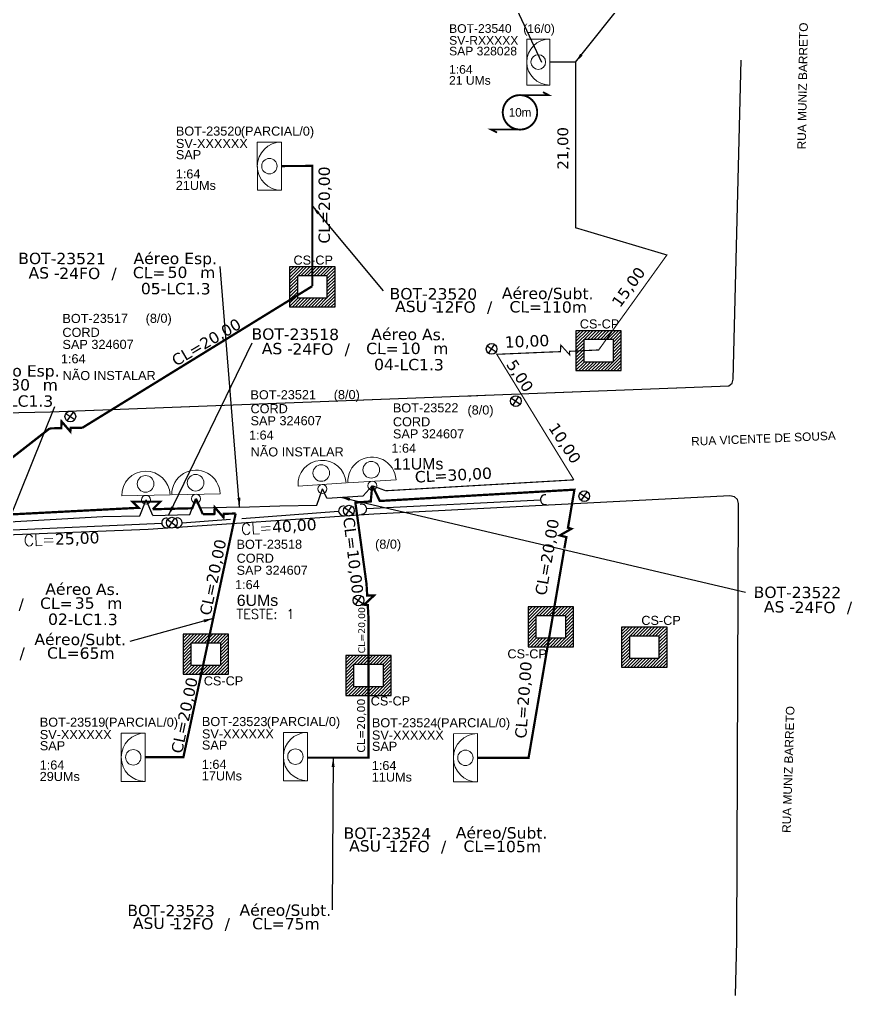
# Model space of a CAD drawing. Header units: metres. Extents: x -1286 to -445, y -500 to 94.
# Drawn here: x -918.4 to -742.4, y -323.6 to -117.4 of the extents above; entities that cross this region are included whole.
import ezdxf
from ezdxf.enums import TextEntityAlignment as Align

# ---------------------------------------------------------------- set-up
doc = ezdxf.new("R2010")
doc.units = ezdxf.units.M
for name, color, linetype in [('10.1-Caixas Subterrâneas', 5, 'Continuous'), ('CAP a instalar', 1, 'Continuous'), ('celulas gpon', 7, 'Continuous'), ('Folga', 1, 'Continuous'), ('label_cabos', 7, 'Continuous'), ('Legenda', 1, 'Continuous'), ('Postes Existentes NA', 1, 'Continuous'), ('QUADRA', 7, 'Continuous'), ('Subida Lateral', 5, 'Continuous')]:
    doc.layers.add(name, color=color, linetype=linetype)
for name, color, linetype, lineweight in [("20.0-LEGENDA DOS CDO'S", 1, 'Continuous', 0), ('20.1-CDO_INTERIOR', 1, 'Continuous', 0), ('20.2-CDO_POSTE', 1, 'Continuous', 5), ('20.6-CORDOALHA_SUPORTE', 7, 'Continuous', 25), ('Segmento Logradouro Texto', 238, 'Continuous', 0)]:
    doc.layers.add(name, color=color, linetype=linetype, lineweight=lineweight)
doc.layers.add('DROP DE CLIENTE', color=140, linetype='Continuous', plot=False)
doc.layers.add('EXTRA', color=50, linetype='Continuous', plot=False)
doc.styles.add('ARIAL', font='arial.ttf')
doc.styles.add('DIGICADE', font='arial.ttf')
doc.styles.add('ROMANS', font='romans.shx')
doc.styles.add('siredit', font='verdana.ttf')
doc.linetypes.add('FENCELINE1', pattern='A,0.25,-0.1,[133,ltypeshp.shx,S=0.1,R=0,X=-0.1,Y=0],-0.1,1', length=1.45)
doc.dimstyles.new('CC', dxfattribs={"dimtxt": 0.8, "dimasz": 2, "dimexe": 0.18, "dimexo": 0.0625, "dimgap": 0.09, "dimtad": 0, "dimdec": 0, "dimrnd": 1, "dimzin": 0, "dimdsep": 46, "dimtxsty": 'siredit', "dimblk": 'NONE', "dimcen": 0, "dimse1": 1, "dimse2": 1, "dimsd1": 1, "dimsd2": 1, "dimclrt": 7, "dimadec": 0, "dimazin": 0, "dimtfac": 1, "dimtdec": 0, "dimtofl": 0, "dimtmove": 0, "dimatfit": 3, "dimfxl": 0, "dimtolj": 1, "dimtzin": 0, "dimarcsym": 0})

# ---------------------------------------------------------------- blocks, each defined once
blk = doc.blocks.new('*U84')
at = {"color": 10}
for points in [[(40974, 12860), (41149, 13081)], [(41172, 12883), (40951, 13058)]]:
    blk.add_lwpolyline(points, dxfattribs=at)
blk.add_circle((41062, 12971), 141, dxfattribs=at)
blk = doc.blocks.new('CDOI_CT_ESQ')
at = {"layer": '20.1-CDO_INTERIOR', "color": 0, "lineweight": 18}
blk.add_lwpolyline([(-2.119, -2.126), (-2.121, 2.124), (0.004, 2.125), (0.006, -2.125)], close=True, dxfattribs=at)
blk.add_circle((-1.057, -0.001), 0.68, dxfattribs=at)
blk.add_arc((0.005, 0), 2.125, 90.02759, 270.02759, dxfattribs=at)
at = {"layer": "20.0-LEGENDA DOS CDO'S", "color": 0, "style": 'ARIAL'}
for tag, p in [('CDO_N', (-9.298, 2.691)), ('SURVEY', (-9.296, 1.6)), ('SAP', (-9.299, 0.614)), ('1:XX', (-9.305, -1.079)), ('UMS', (-9.306, -2.093))]:
    blk.add_attdef(tag, p, '', height=0.68, rotation=359.97241, dxfattribs=at)
blk.add_attdef('FIBRAS_UTILIZADAS', text='', height=0.68, rotation=359.97241, dxfattribs=at).set_placement((-1.586, 2.687), align=Align.CENTER)
blk = doc.blocks.new('*U87')
at = {"color": 0}
blk.add_line((2.145, -0.582), (-2.104, -0.684), dxfattribs=at)
for centre, radius in [((-0.004, 0.376), 0.733), ((0.03, -1.026), 0.393)]:
    blk.add_circle(centre, radius, dxfattribs=at)
blk.add_arc((0.02, -0.633), 2.125, 1.37817, 181.37817, dxfattribs=at)
blk = doc.blocks.new('Inst CDOE-8 CAIXA DIST OPT CDOE 48F_8D C_SPL OPTAP')
at = {"layer": "20.0-LEGENDA DOS CDO'S", "color": 0}
for tag, p, style, flags in [('ID_ATIVIDADE', (0.12, 6.472), 'ARIAL', 3), ('FATOR', (7.921, 6.472), 'ARIAL', 1), ('QTDE', (0.235, -0.97), 'DIGICADE', 3)]:
    blk.add_attdef(tag, p, '', height=0.8, rotation=0.11799, dxfattribs=dict(at, style=style, flags=flags))
at = {"layer": "20.0-LEGENDA DOS CDO'S", "color": 0, "style": 'ARIAL'}
for tag, p, height in [('FID', (0.12, 5.248), 0.8), ('CORDOALHA', (0.122, 4.023), 0.8), ('SAP', (0.124, 2.961), 0.8), ('1:XX', (-0.012, 1.7), 0.8), ('UMS', (0.141, 0.217), 1)]:
    blk.add_attdef(tag, p, '', height=height, rotation=0.11799, dxfattribs=at)
blk.add_attdef('FIBRAS_UTILIZADAS', text='', height=0.8, rotation=0.11799, dxfattribs=at).set_placement((13.479, 5.263), align=Align.CENTER)
blk = doc.blocks.new('Teste  FTTH')
at = {"color": 0, "lineweight": 0, "style": 'ROMANS'}
for tag, p in [('TESTE', (-2.302, -0.29)), ('QTDE', (0.212, -0.29))]:
    blk.add_attdef(tag, p, '', height=0.48, dxfattribs=at)
for tag, p, flags in [('FID', (-2.227, -1.253), 1), ('FATOR', (-2.227, -2.028), 3), ('ID_ATIVIDADE', (-2.227, -2.716), 3)]:
    blk.add_attdef(tag, p, '', height=0.48, dxfattribs=dict(at, flags=flags))
blk = doc.blocks.new('*X71')
at = {"color": 0, "linetype": 'Continuous'}
for p, q in [((-1.25, 0.34099), (-0.49099, 1.1)), ((-1.25, 0.517767), (-0.667767, 1.1)), ((-1.25, 0.694544), (-0.844544, 1.1)), ((-1.25, 0.87132), (-1.02132, 1.1)), ((-1.25, 1.048097), (-1.198097, 1.1)), ((-0.789214, 0.625), (-0.314214, 1.1)), ((-0.612437, 0.625), (-0.137437, 1.1)), ((-0.43566, 0.625), (0.03934, 1.1)), ((-0.258883, 0.625), (0.216117, 1.1)), ((-0.082107, 0.625), (0.392893, 1.1)), ((0.09467, 0.625), (0.56967, 1.1)), ((0.271447, 0.625), (0.746447, 1.1)), ((0.448223, 0.625), (0.923223, 1.1)), ((0.625, 0.625), (1.1, 1.1)), ((-1.25, 0.164214), (-0.8035, 0.610714)), ((0.801777, 0.625), (1.25, 1.073223)), ((0.8035, 0.449947), (1.25, 0.896447)), ((0.8035, 0.27317), (1.25, 0.71967)), ((0.8035, 0.096393), (1.25, 0.542893)), ((-1.25, -0.012563), (-0.8035, 0.433937)), ((-1.25, -0.18934), (-0.8035, 0.25716)), ((-1.25, -0.366117), (-0.8035, 0.080383)), ((0.8035, -0.080383), (1.25, 0.366117)), ((0.8035, -0.25716), (1.25, 0.18934)), ((0.8035, -0.433937), (1.25, 0.012563)), ((-1.25, -0.542893), (-0.8035, -0.096393)), ((-1.25, -0.71967), (-0.8035, -0.27317)), ((-1.25, -0.896447), (-0.8035, -0.449947)), ((0.49099, -1.1), (1.25, -0.34099)), ((0.667767, -1.1), (1.25, -0.517767)), ((0.8035, -0.610714), (1.25, -0.164214)), ((-1.25, -1.073223), (-0.801777, -0.625)), ((-1.1, -1.1), (-0.625, -0.625)), ((-0.923223, -1.1), (-0.448223, -0.625)), ((-0.746447, -1.1), (-0.271447, -0.625)), ((-0.56967, -1.1), (-0.09467, -0.625)), ((-0.392893, -1.1), (0.082107, -0.625)), ((-0.216117, -1.1), (0.258883, -0.625)), ((-0.03934, -1.1), (0.43566, -0.625)), ((0.137437, -1.1), (0.612437, -0.625)), ((0.314214, -1.1), (0.789214, -0.625)), ((0.844544, -1.1), (1.25, -0.694544)), ((1.02132, -1.1), (1.25, -0.87132)), ((1.198097, -1.1), (1.25, -1.048097))]:
    blk.add_line(p, q, dxfattribs=at)
blk = doc.blocks.new('MANHOLE_MQ')
at = {"color": 0, "linetype": 'Continuous'}
for p, q in [((0.00000623, 0.00000569), (-0.00000627, 0.00000569)), ((-0.00000627, 0.00000569), (-0.00000627, -0.00000531)), ((0.00000623, -0.00000531), (0.00000623, 0.00000569)), ((-0.00000404, 0.00000331), (0.00000399, 0.00000331)), ((-0.00000404, -0.00000294), (-0.00000404, 0.00000331)), ((0.00000399, 0.00000331), (0.00000399, -0.00000294)), ((-0.00000627, -0.00000531), (0.00000623, -0.00000531)), ((0.00000399, -0.00000294), (-0.00000404, -0.00000294)), ((0.00000399, -0.00000294), (0.00000399, -0.00000294))]:
    blk.add_line(p, q, dxfattribs=at)
at = {"color": 0, "linetype": 'Continuous', "xscale": 5e-06, "yscale": 5e-06, "zscale": 1e-05}
blk.add_blockref('*X71', (-0.00000002, 0.00000019), dxfattribs=at)
blk = doc.blocks.new('CDOE_CT_POSTE')
at = {"layer": "20.0-LEGENDA DOS CDO'S", "color": 0, "style": 'ARIAL'}
for tag, p in [('CDO_N', (0.12, 5.248)), ('CORDOALHA', (0.122, 4.023)), ('SAP', (0.124, 2.961)), ('1:XX', (0.139, 1.231)), ('UMS', (0.141, 0.217))]:
    blk.add_attdef(tag, p, '', height=0.68, rotation=0.11799, dxfattribs=at)
blk.add_attdef('FIBRAS_UTILIZADAS', text='', height=0.68, rotation=0.11799, dxfattribs=at).set_placement((7.829, 5.263), align=Align.CENTER)
blk = doc.blocks.new('Inst CORD BENZINAL 4.55MM 3F (sem recursos)')
at = {"layer": '20.6-CORDOALHA_SUPORTE', "color": 0, "lineweight": 0, "style": 'ROMANS'}
blk.add_attdef('LANCE', text='', height=1, dxfattribs=at).set_placement((-0.538, -2.215), align=Align.RIGHT)
at = {"layer": '20.6-CORDOALHA_SUPORTE', "color": 0, "style": 'siredit'}
blk.add_attdef('QTDE', (-0.538, -2.215), '', height=1, rotation=359.69001, dxfattribs=at)
at = {"layer": '20.6-CORDOALHA_SUPORTE', "color": 0, "lineweight": 0, "style": 'ROMANS'}
for tag, p, flags in [('FATOR', (-5.196, -4.442), 3), ('ID_ATIVIDADE', (-5.201, -6.669), 3), ('FID', (-5.201, -8.896), 1)]:
    blk.add_attdef(tag, p, '', height=1, dxfattribs=dict(at, flags=flags))
blk = doc.blocks.new('Inst CB AS CFOA-SM-AS-80-TS-24')
at = {"layer": 'label_cabos', "color": 0, "style": 'siredit'}
for tag, flags, p in [('ID_ATIVIDADE', 3, (1.314, 2.672)), ('FATOR', 1, (11.56, 2.551))]:
    blk.add_attdef(tag, text='', height=1, rotation=359.69001, dxfattribs=dict(at, flags=flags)).set_placement(p, align=Align.MIDDLE_CENTER)
for tag, p in [('DESTINO_CABO', (3.131, 1.262)), ('TIPO_CABO', (13.108, 1.245)), ('TIPO_CABO', (1.762, -0.005)), ('CABO', (4.686, -0.052)), ('/', (7.714, -0.052)), ('LANCE', (10.809, 0.002)), ('UND', (15.964, 0.002)), ('FID', (13.148, -1.414))]:
    blk.add_attdef(tag, text='', height=1, rotation=359.69001, dxfattribs=at).set_placement(p, align=Align.MIDDLE_CENTER)
blk.add_attdef('QTDE', (12.429, -0.475), '', height=1, rotation=359.69001, dxfattribs=at)
blk = doc.blocks.new('Inst CB ESP CFOA-SM-AS-80-TS-24')
at = {"layer": 'label_cabos', "color": 0, "style": 'siredit'}
for tag, flags, p in [('ID_ATIVIDADE', 3, (1.314, 2.672)), ('FATOR', 1, (11.56, 2.551))]:
    blk.add_attdef(tag, text='', height=1, rotation=359.69001, dxfattribs=dict(at, flags=flags)).set_placement(p, align=Align.MIDDLE_CENTER)
for tag, p in [('DESTINO_CABO', (3.131, 1.262)), ('TIPO_CABO', (13.108, 1.245)), ('TIPO_CABO', (1.762, -0.005)), ('CABO', (4.686, -0.052)), ('/', (7.714, -0.052)), ('LANCE', (10.809, 0.002)), ('UND', (15.964, 0.002)), ('FID', (13.148, -1.414))]:
    blk.add_attdef(tag, text='', height=1, rotation=359.69001, dxfattribs=at).set_placement(p, align=Align.MIDDLE_CENTER)
blk.add_attdef('QTDE', (12.429, -0.475), '', height=1, rotation=359.69001, dxfattribs=at)
blk = doc.blocks.new('_None')
blk = doc.blocks.new('LEGENDA DOS CABOS')
at = {"layer": 'EXTRA', "color": 0, "style": 'siredit'}
for tag, p in [('ID', (4.601, 0.974)), ('XX', (9.03, 0.974))]:
    blk.add_attdef(tag, text='', height=0.48, rotation=359.69001, dxfattribs=at).set_placement(p, align=Align.MIDDLE_CENTER)
at = {"layer": 'Legenda', "color": 0, "style": 'siredit'}
for tag, p in [('TIPO_CABO', (1.314, -0.005)), ('CABO', (4.686, -0.052)), ('/', (6.809, -0.052)), ('METROS', (10.034, -0.052))]:
    blk.add_attdef(tag, text='', height=0.8, rotation=359.69001, dxfattribs=at).set_placement(p, align=Align.MIDDLE_CENTER)
blk = doc.blocks.new('A$C07E14978')
at = {"layer": 'Folga', "color": 0, "const_width": 0.146}
blk.add_lwpolyline([(2.226, 2.915, 1.000012), (2.226, 0.281, 0.999978)], format="xyb", close=True, dxfattribs=at)
at = {"layer": 'Folga', "color": 0, "const_width": 0.137}
for points in [[(2.226, 2.915), (4.421, 2.915), (3.982, 3.135)], [(2.226, 0.281), (0.031, 0.281), (0.47, 0.061)]]:
    blk.add_lwpolyline(points, dxfattribs=at)
at = {"layer": 'Folga', "color": 0}
blk.add_text('10m', height=0.6586, dxfattribs=at).set_placement((1.376, 1.269))
blk = doc.blocks.new('Inst CDOI-64')
at = {"layer": '20.1-CDO_INTERIOR', "color": 1, "lineweight": 18}
blk.add_lwpolyline([(-2.119, -2.126), (-2.121, 2.124), (0.004, 2.125), (0.006, -2.125)], close=True, dxfattribs=at)
blk.add_circle((-1.057, -0.001), 0.68, dxfattribs=at)
blk.add_arc((0.005, 0), 2.125, 90.02759, 270.02759, dxfattribs=at)
at = {"layer": "20.0-LEGENDA DOS CDO'S"}
for tag, p, style, flags in [('ID_ATIVIDADE', (-9.298, 3.781), 'ARIAL', 3), ('FATOR', (-1.496, 3.781), 'ARIAL', 1), ('QTDE', (-9.182, -3.661), 'DIGICADE', 3)]:
    blk.add_attdef(tag, p, '', height=0.8, rotation=0.11799, dxfattribs=dict(at, style=style, flags=flags))
at = {"layer": "20.0-LEGENDA DOS CDO'S", "style": 'ARIAL'}
for tag, p, rotation in [('FID', (-9.298, 2.691), 0.11799), ('SURVEY', (-9.296, 1.6), 359.97241), ('SAP', (-9.299, 0.614), 359.97241), ('1:XX', (-9.305, -1.079), 359.97241), ('UMS', (-9.306, -2.093), 359.97241)]:
    blk.add_attdef(tag, p, '', height=0.8, rotation=rotation, dxfattribs=at)
blk.add_attdef('FIBRAS_UTILIZADAS', text='', height=0.8, rotation=359.97241, dxfattribs=at).set_placement((-0.988, 2.687), align=Align.CENTER)

msp = doc.modelspace()

# ---------------------------------------------------------------- linework, layer by layer
at = {"layer": '20.6-CORDOALHA_SUPORTE'}
for p, q in [((-844.98, -220.72), (-808.24, -218.9)), ((-871.38, -222.8), (-850.91, -221.29)), ((-934.31, -225.87), (-888.34, -223.83)), ((-884, -223.73), (-873.79, -222.98))]:
    msp.add_line(p, q, dxfattribs=at)
for centre, start, end in [((-807.2, -218.85), 82.0379, 285.7519), ((-849.87, -221.22), 82.0379, 285.7519), ((-846.01, -220.85), 264.9677, 108.6817), ((-887.3, -223.76), 82.0379, 285.7519), ((-885.04, -223.75), 262.0379, 105.7519)]:
    msp.add_arc(centre, 1.04, start, end, dxfattribs=at)
at = {"layer": 'CAP a instalar', "color": 5, "linetype": 'FENCELINE1', "ltscale": 5}
for p, q in [((-855.52, -219.99), (-854.35, -216.58)), ((-853.39, -218.53), (-854.35, -216.58)), ((-882.39, -222), (-881.08, -218.65)), ((-880.2, -220.63), (-881.08, -218.65)), ((-853.39, -218.53), (-853.39, -218.53)), ((-892.96, -222.24), (-891.65, -218.88)), ((-890.2, -222.18), (-891.65, -218.88)), ((-871.85, -220.45), (-880.2, -220.63)), ((-871.85, -220.45), (-863.32, -220.19)), ((-863.32, -220.19), (-855.52, -219.99)), ((-936.63, -224.47), (-900.77, -222.41)), ((-900.77, -222.41), (-892.96, -222.24)), ((-890.2, -222.18), (-882.39, -222))]:
    msp.add_line(p, q, dxfattribs=at)
at = {"layer": 'CAP a instalar', "linetype": 'FENCELINE1', "ltscale": 6}
msp.add_line((-845.73, -218.03), (-843.8, -215.9), dxfattribs=at)
at = {"layer": 'CAP a instalar', "color": 5, "linetype": 'FENCELINE1', "ltscale": 6}
msp.add_line((-853.39, -218.53), (-845.73, -218.03), dxfattribs=at)
at = {"layer": 'CAP a instalar', "linetype": 'FENCELINE1', "ltscale": 5}
msp.add_line((-890.2, -222.18), (-890.2, -222.18), dxfattribs=at)
at = {"layer": 'CAP a instalar', "linetype": 'FENCELINE1', "ltscale": 6, "const_width": 0.24}
for points in [[(-806.25, -126.36), (-800.79, -126.36), (-800.79, -161.38), (-781.48, -167.14), (-795.91, -187.21), (-802.08, -187.5), (-802.05, -188.24), (-803.93, -186.15), (-803.98, -187.57), (-806.69, -187.67)], [(-806.69, -187.67), (-817.46, -188.13), (-801.16, -214.67)], [(-843.8, -215.9), (-840.95, -216.97), (-801.16, -214.67)]]:
    msp.add_lwpolyline(points, dxfattribs=at)
at = {"layer": 'CAP a instalar', "color": 8, "ltscale": 5, "const_width": 0.48}
for points in [[(-856.47, -173.72), (-856.47, -148.32), (-863.01, -148.34)], [(-905.08, -203.64), (-856.47, -173.72)], [(-872.69, -221.79), (-883.75, -273.3), (-891.79, -273.3), (-883.75, -273.3)], [(-821.55, -273.41), (-810.74, -273.41), (-803.21, -229.43), (-803.21, -229.43)], [(-844.61, -243.61), (-844.61, -273.38), (-857.5, -273.38)]]:
    msp.add_lwpolyline(points, dxfattribs=at)
at = {"layer": 'CAP a instalar', "color": 8, "linetype": 'FENCELINE1', "ltscale": 5, "const_width": 0.48}
for points in [[(-890.22, -220.88), (-888.63, -219.28), (-894.51, -219.28), (-893.18, -220.57), (-936.42, -222.81), (-912.02, -203.79)], [(-845.01, -236.68), (-847.37, -219.47), (-844.12, -219.23), (-843.8, -215.9)], [(-803.17, -229.16), (-802.74, -226.76), (-804.12, -226.41), (-801.68, -225.01), (-802.4, -224.78), (-801.04, -216.74), (-842.2, -219.13), (-843.8, -215.9)], [(-890.22, -220.88), (-881.87, -220.67), (-881.08, -218.65)], [(-879.63, -221.94), (-879.63, -221.94), (-881.08, -218.65)]]:
    msp.add_lwpolyline(points, dxfattribs=at)
at = {"layer": 'DROP DE CLIENTE', "elevation": 1.09}
msp.add_lwpolyline([(-807.91, -126.44), (-819.52, -101.73)], dxfattribs=at)
at = {"layer": 'QUADRA', "color": 4}
for points in [[(-819.82, -196.76), (-768.35, -194.79), (-767.69, -194.21), (-767.44, -193.4), (-765.76, -125.98)], [(-1015.61, -181.37), (-1018.58, -203.19), (-1018.58, -203.19), (-1017.93, -203.76), (-1017.03, -203.94), (-1011.38, -203.71), (-948.74, -201.09), (-911.88, -200.28), (-768.35, -194.79), (-767.69, -194.21), (-767.44, -193.4)], [(-1018.58, -203.19), (-1017.93, -203.76), (-1017.03, -203.94), (-1011.38, -203.71), (-948.74, -201.09), (-911.88, -200.28), (-840.11, -197.54)], [(-823.43, -196.9), (-822.88, -196.88)], [(-822.88, -196.88), (-820.02, -196.77)], [(-766.96, -323.65), (-766.71, -312.18), (-766.31, -219.63), (-766.53, -218.82), (-767.17, -218.23), (-768.16, -218.01), (-843.49, -221.92), (-891.2, -225.19), (-967.47, -228.21), (-983.09, -228.78), (-1024.19, -230.29), (-1024.92, -230.77), (-1025.31, -231.6), (-1028.25, -253.75)], [(-766.96, -323.65), (-766.71, -312.18), (-766.31, -219.63), (-766.53, -218.82), (-767.17, -218.23), (-768.16, -218.01), (-843.49, -221.92), (-891.2, -225.19), (-967.47, -228.21), (-983.09, -228.78), (-1024.19, -230.29), (-1024.92, -230.77), (-1025.31, -231.6), (-1028.25, -253.75)]]:
    msp.add_lwpolyline(points, dxfattribs=at)
at = {"layer": 'Subida Lateral', "color": 8, "const_width": 0.48}
for points in [[(-912.02, -203.79), (-909.58, -203.74), (-909.51, -202.33), (-907.66, -204.45), (-907.58, -203.69), (-905.08, -203.64)], [(-879.63, -221.94), (-877.19, -221.89), (-877.12, -220.47), (-875.27, -222.59), (-875.19, -221.84), (-872.69, -221.79)], [(-845.01, -236.68), (-844.87, -239.11), (-843.45, -239.13), (-845.51, -241.05), (-844.75, -241.11), (-844.61, -243.61)]]:
    msp.add_lwpolyline(points, dxfattribs=at)

# ---------------------------------------------------------------- block references
at = {"color": 0, "lineweight": 0, "xscale": 2.28888889558112, "yscale": 2.28888889558112, "zscale": 2.28888889558112}
msp.add_blockref('Inst CDOI-64', (-806.26, -126.36), dxfattribs=at).add_auto_attribs({'FIBRAS_UTILIZADAS': '(16/0)', 'SURVEY': 'SV-RXXXXX', 'SAP': 'SAP 328028', '1:XX': '1:64', 'UMS': '21 UMs', 'FID': 'BOT-23540'})
at = {"layer": '10.1-Caixas Subterrâneas', "color": 30, "xscale": 767490.1303467797, "yscale": 767490.1303467797, "zscale": 767490.1303467797, "rotation": 180.0000000000626}
for p in [(-856.49, -173.73), (-795.93, -187.22), (-806.06, -245.58), (-879.01, -251.35), (-786.27, -249.88), (-844.61, -255.85)]:
    msp.add_blockref('MANHOLE_MQ', p, dxfattribs=at)
at = {"layer": "20.0-LEGENDA DOS CDO'S", "color": 252}
ref = msp.add_blockref('CDOE_CT_POSTE', (-909.62, -194.12), dxfattribs=dict(at, xscale=2.4, yscale=2.4, zscale=2.4))
ref.add_attrib('CDO_N', 'BOT-23517', (-909.33, -181.52), dxfattribs={"color": 0, "height": 1.92, "rotation": 0.118, "style": 'ARIAL'})
ref.add_attrib('CORDOALHA', 'CORD', (-909.33, -184.46), dxfattribs={"color": 0, "height": 1.92, "rotation": 0.118, "style": 'ARIAL'})
ref.add_attrib('SAP', 'SAP 324607', (-909.32, -187.01), dxfattribs={"color": 0, "height": 1.92, "rotation": 0.118, "style": 'ARIAL'})
ref.add_attrib('1:XX', '1:64', (-909.65, -190.04), dxfattribs={"color": 0, "height": 1.92, "rotation": 0.118, "style": 'ARIAL'})
ref.add_attrib('UMS', 'NÃO INSTALAR', (-909.28, -193.59), dxfattribs={"color": 0, "height": 1.92, "rotation": 0.118, "style": 'ARIAL'})
ref.add_attrib('FIBRAS_UTILIZADAS', '     (8/0)', dxfattribs={"color": 0, "height": 1.92, "rotation": 0.118, "style": 'ARIAL'}).set_placement((-890.83, -181.48), align=Align.CENTER)
ref = msp.add_blockref('CDOE_CT_POSTE', (-869.84, -210.25), dxfattribs=dict(at, xscale=2.4, yscale=2.4, zscale=2.4))
ref.add_attrib('CDO_N', 'BOT-23521', (-869.56, -197.65), dxfattribs={"color": 0, "height": 1.92, "rotation": 0.118, "style": 'ARIAL'})
ref.add_attrib('CORDOALHA', 'CORD', (-869.55, -200.59), dxfattribs={"color": 0, "height": 1.92, "rotation": 0.118, "style": 'ARIAL'})
ref.add_attrib('SAP', 'SAP 324607', (-869.54, -203.14), dxfattribs={"color": 0, "height": 1.92, "rotation": 0.118, "style": 'ARIAL'})
ref.add_attrib('1:XX', '1:64', (-869.87, -206.17), dxfattribs={"color": 0, "height": 1.92, "rotation": 0.118, "style": 'ARIAL'})
ref.add_attrib('UMS', 'NÃO INSTALAR', (-869.51, -209.73), dxfattribs={"color": 0, "height": 1.92, "rotation": 0.118, "style": 'ARIAL'})
ref.add_attrib('FIBRAS_UTILIZADAS', '     (8/0)', dxfattribs={"color": 0, "height": 1.92, "rotation": 0.118, "style": 'ARIAL'}).set_placement((-851.05, -197.62), align=Align.CENTER)
at = {"layer": "20.0-LEGENDA DOS CDO'S", "color": 5, "lineweight": 0}
ref = msp.add_blockref('Inst CDOE-8 CAIXA DIST OPT CDOE 48F_8D C_SPL OPTAP', (-839.72, -213.02), dxfattribs=dict(at, xscale=2.4, yscale=2.4, zscale=2.4))
ref.add_attrib('FID', 'BOT-23522', (-839.43, -200.42), dxfattribs={"color": 0, "height": 1.92, "rotation": 0.118, "style": 'ARIAL'})
ref.add_attrib('CORDOALHA', 'CORD', (-839.43, -203.36), dxfattribs={"color": 0, "height": 1.92, "rotation": 0.118, "style": 'ARIAL'})
ref.add_attrib('SAP', 'SAP 324607', (-839.42, -205.91), dxfattribs={"color": 0, "height": 1.92, "rotation": 0.118, "style": 'ARIAL'})
ref.add_attrib('1:XX', '1:64', (-839.75, -208.94), dxfattribs={"color": 0, "height": 1.92, "rotation": 0.118, "style": 'ARIAL'})
ref.add_attrib('UMS', '11UMs', (-839.38, -212.49), dxfattribs={"color": 0, "height": 2.4, "rotation": 0.118, "style": 'ARIAL'})
ref.add_attrib('FIBRAS_UTILIZADAS', '(8/0)', dxfattribs={"color": 0, "height": 1.92, "rotation": 0.118, "style": 'ARIAL'}).set_placement((-820.9, -200.86), align=Align.CENTER)
at = {"layer": "20.0-LEGENDA DOS CDO'S", "color": 7, "lineweight": 0, "xscale": 2.4, "yscale": 2.4, "zscale": 2.4}
msp.add_blockref('Inst CDOE-8 CAIXA DIST OPT CDOE 48F_8D C_SPL OPTAP', (-872.79, -241.85), dxfattribs=at).add_auto_attribs({'FID': 'BOT-23518', 'CORDOALHA': 'CORD', 'SAP': 'SAP 324607', '1:XX': '1:64', 'UMS': '6UMs', 'FIBRAS_UTILIZADAS': '(8/0)'})
at = {"layer": "20.0-LEGENDA DOS CDO'S", "color": 7, "lineweight": 0, "xscale": 4.2012, "yscale": 4.201199999999998, "zscale": 4.201199999999998, "rotation": 3.126797674059998e-05}
msp.add_blockref('Teste  FTTH', (-862.83, -242.82), dxfattribs=at).add_auto_attribs({'TESTE': 'TESTE:', 'QTDE': '1'})
at = {"layer": '20.1-CDO_INTERIOR', "color": 8}
ref = msp.add_blockref('CDOI_CT_ESQ', (-863.02, -148.37), dxfattribs=dict(at, xscale=2.4, yscale=2.4, zscale=2.4))
ref.add_attrib('CDO_N', 'BOT-23520', (-885.34, -141.91), dxfattribs={"layer": "20.0-LEGENDA DOS CDO'S", "color": 8, "height": 1.92, "rotation": 359.9724, "style": 'ARIAL'})
ref.add_attrib('FIBRAS_UTILIZADAS', '        (PARCIAL/0)', dxfattribs={"layer": "20.0-LEGENDA DOS CDO'S", "color": 8, "height": 1.92, "rotation": 359.9724, "style": 'ARIAL'}).set_placement((-866.83, -141.92), align=Align.CENTER)
ref.add_attrib('SURVEY', 'SV-XXXXXX', (-885.33, -144.53), dxfattribs={"layer": "20.0-LEGENDA DOS CDO'S", "color": 8, "height": 1.92, "rotation": 359.9724, "style": 'ARIAL'})
ref.add_attrib('SAP', 'SAP', (-885.34, -146.9), dxfattribs={"layer": "20.0-LEGENDA DOS CDO'S", "color": 8, "height": 1.92, "rotation": 359.9724, "style": 'ARIAL'})
ref.add_attrib('1:XX', '1:64', (-885.36, -150.96), dxfattribs={"layer": "20.0-LEGENDA DOS CDO'S", "color": 8, "height": 1.92, "rotation": 359.9724, "style": 'ARIAL'})
ref.add_attrib('UMS', '21UMs', (-885.36, -153.39), dxfattribs={"layer": "20.0-LEGENDA DOS CDO'S", "color": 8, "height": 1.92, "rotation": 359.9724, "style": 'ARIAL'})
ref = msp.add_blockref('CDOI_CT_ESQ', (-891.81, -273.3), dxfattribs=dict(at, xscale=2.4, yscale=2.4, zscale=2.4))
ref.add_attrib('CDO_N', 'BOT-23519', (-914.12, -266.84), dxfattribs={"layer": "20.0-LEGENDA DOS CDO'S", "color": 8, "height": 1.92, "rotation": 359.9724, "style": 'ARIAL'})
ref.add_attrib('FIBRAS_UTILIZADAS', '        (PARCIAL/0)', dxfattribs={"layer": "20.0-LEGENDA DOS CDO'S", "color": 8, "height": 1.92, "rotation": 359.9724, "style": 'ARIAL'}).set_placement((-895.61, -266.85), align=Align.CENTER)
ref.add_attrib('SURVEY', 'SV-XXXXXX', (-914.12, -269.46), dxfattribs={"layer": "20.0-LEGENDA DOS CDO'S", "color": 8, "height": 1.92, "rotation": 359.9724, "style": 'ARIAL'})
ref.add_attrib('SAP', 'SAP', (-914.12, -271.82), dxfattribs={"layer": "20.0-LEGENDA DOS CDO'S", "color": 8, "height": 1.92, "rotation": 359.9724, "style": 'ARIAL'})
ref.add_attrib('1:XX', '1:64', (-914.14, -275.89), dxfattribs={"layer": "20.0-LEGENDA DOS CDO'S", "color": 8, "height": 1.92, "rotation": 359.9724, "style": 'ARIAL'})
ref.add_attrib('UMS', '29UMs', (-914.14, -278.32), dxfattribs={"layer": "20.0-LEGENDA DOS CDO'S", "color": 8, "height": 1.92, "rotation": 359.9724, "style": 'ARIAL'})
ref = msp.add_blockref('CDOI_CT_ESQ', (-857.51, -273.16), dxfattribs=dict(at, xscale=2.4, yscale=2.4, zscale=2.4))
ref.add_attrib('CDO_N', 'BOT-23523', (-879.83, -266.71), dxfattribs={"layer": "20.0-LEGENDA DOS CDO'S", "color": 8, "height": 1.92, "rotation": 359.9724, "style": 'ARIAL'})
ref.add_attrib('FIBRAS_UTILIZADAS', '        (PARCIAL/0)', dxfattribs={"layer": "20.0-LEGENDA DOS CDO'S", "color": 8, "height": 1.92, "rotation": 359.9724, "style": 'ARIAL'}).set_placement((-861.32, -266.71), align=Align.CENTER)
ref.add_attrib('SURVEY', 'SV-XXXXXX', (-879.82, -269.32), dxfattribs={"layer": "20.0-LEGENDA DOS CDO'S", "color": 8, "height": 1.92, "rotation": 359.9724, "style": 'ARIAL'})
ref.add_attrib('SAP', 'SAP', (-879.83, -271.69), dxfattribs={"layer": "20.0-LEGENDA DOS CDO'S", "color": 8, "height": 1.92, "rotation": 359.9724, "style": 'ARIAL'})
ref.add_attrib('1:XX', '1:64', (-879.85, -275.75), dxfattribs={"layer": "20.0-LEGENDA DOS CDO'S", "color": 8, "height": 1.92, "rotation": 359.9724, "style": 'ARIAL'})
ref.add_attrib('UMS', '17UMs', (-879.85, -278.19), dxfattribs={"layer": "20.0-LEGENDA DOS CDO'S", "color": 8, "height": 1.92, "rotation": 359.9724, "style": 'ARIAL'})
ref = msp.add_blockref('CDOI_CT_ESQ', (-821.56, -273.41), dxfattribs=dict(at, xscale=2.4, yscale=2.4, zscale=2.4))
ref.add_attrib('CDO_N', 'BOT-23524', (-843.88, -266.96), dxfattribs={"layer": "20.0-LEGENDA DOS CDO'S", "color": 8, "height": 1.92, "rotation": 359.9724, "style": 'ARIAL'})
ref.add_attrib('FIBRAS_UTILIZADAS', '        (PARCIAL/0)', dxfattribs={"layer": "20.0-LEGENDA DOS CDO'S", "color": 8, "height": 1.92, "rotation": 359.9724, "style": 'ARIAL'}).set_placement((-825.37, -266.96), align=Align.CENTER)
ref.add_attrib('SURVEY', 'SV-XXXXXX', (-843.87, -269.57), dxfattribs={"layer": "20.0-LEGENDA DOS CDO'S", "color": 8, "height": 1.92, "rotation": 359.9724, "style": 'ARIAL'})
ref.add_attrib('SAP', 'SAP', (-843.88, -271.94), dxfattribs={"layer": "20.0-LEGENDA DOS CDO'S", "color": 8, "height": 1.92, "rotation": 359.9724, "style": 'ARIAL'})
ref.add_attrib('1:XX', '1:64', (-843.9, -276), dxfattribs={"layer": "20.0-LEGENDA DOS CDO'S", "color": 8, "height": 1.92, "rotation": 359.9724, "style": 'ARIAL'})
ref.add_attrib('UMS', '11UMs', (-843.9, -278.44), dxfattribs={"layer": "20.0-LEGENDA DOS CDO'S", "color": 8, "height": 1.92, "rotation": 359.9724, "style": 'ARIAL'})
at = {"layer": '20.2-CDO_POSTE', "color": 8, "xscale": 2.4, "yscale": 2.4, "zscale": 2.4}
for p, rotation in [((-854.53, -214.12), 2.562923956769397), ((-891.72, -216.42), 359.9030799660341)]:
    msp.add_blockref('*U87', p, dxfattribs=dict(at, rotation=rotation))
at = {"layer": '20.2-CDO_POSTE', "color": 5, "xscale": -2.4, "yscale": 2.4, "zscale": 2.4, "rotation": 5.080304041508575}
msp.add_blockref('*U87', (-843.94, -213.44), dxfattribs=at)
at = {"layer": '20.2-CDO_POSTE', "color": 7, "xscale": -2.4, "yscale": 2.4, "zscale": 2.4, "rotation": 2.658065276617747}
msp.add_blockref('*U87', (-881.12, -216.18), dxfattribs=at)
at = {"layer": '20.6-CORDOALHA_SUPORTE', "color": 0, "lineweight": 0}
ref = msp.add_blockref('Inst CORD BENZINAL 4.55MM 3F (sem recursos)', (-1092.99, 2147.93), dxfattribs=dict(at, xscale=2.4, yscale=2.4, zscale=2.4, rotation=4.092294216027565))
ref.add_attrib('QTDE', '40,00', (-864.91, -225.86), dxfattribs={"color": 0, "height": 2.4, "rotation": 3.7823, "style": 'siredit'})
ref.add_attrib('LANCE', 'CL=', dxfattribs={"color": 0, "lineweight": 0, "height": 2.4, "rotation": 4.0923, "style": 'ROMANS'}).set_placement((-864.91, -225.86), align=Align.RIGHT)
ref = msp.add_blockref('Inst CORD BENZINAL 4.55MM 3F (sem recursos)', (-1070.35, 2150.74), dxfattribs=dict(at, xscale=2.4, yscale=2.4, zscale=2.4, rotation=2.510525612555761))
ref.add_attrib('QTDE', '25,00', (-910.87, -228.41), dxfattribs={"color": 0, "height": 2.4, "rotation": 2.2005, "style": 'siredit'})
ref.add_attrib('LANCE', 'CL=', dxfattribs={"color": 0, "lineweight": 0, "height": 2.4, "rotation": 2.5105, "style": 'ROMANS'}).set_placement((-910.87, -228.41), align=Align.RIGHT)
at = {"layer": 'Folga', "xscale": 2.766268032481452, "yscale": 2.766268032481452, "zscale": 2.766268032481452}
msp.add_blockref('A$C07E14978', (-818.71, -141.41, 0.96), dxfattribs=at)
at = {"layer": 'label_cabos'}
ref = msp.add_blockref('Inst CB ESP CFOA-SM-AS-80-TS-24', (-916.92, -170.92), dxfattribs=dict(at, xscale=2.4, yscale=2.4, zscale=2.4, rotation=0.1315642785740556))
ref.add_attrib('DESTINO_CABO', 'BOT-23521', dxfattribs={"color": 0, "height": 2.4, "rotation": 359.8216, "style": 'siredit'}).set_placement((-909.41, -167.88), align=Align.MIDDLE_CENTER)
ref.add_attrib('TIPO_CABO', 'Aéreo Esp.', dxfattribs={"color": 0, "height": 2.4, "rotation": 359.8216, "style": 'siredit'}).set_placement((-885.47, -167.86), align=Align.MIDDLE_CENTER)
ref.add_attrib('CABO', '24FO', dxfattribs={"color": 0, "height": 2.4, "rotation": 359.8216, "style": 'siredit'}).set_placement((-905.67, -171.02), align=Align.MIDDLE_CENTER)
ref.add_attrib('/', '/', dxfattribs={"color": 0, "height": 2.4, "rotation": 359.8216, "style": 'siredit'}).set_placement((-898.41, -171.01), align=Align.MIDDLE_CENTER)
ref.add_attrib('TIPO_CABO', 'AS - ', dxfattribs={"color": 0, "height": 2.4, "rotation": 359.8216, "style": 'siredit'}).set_placement((-912.69, -170.92), align=Align.MIDDLE_CENTER)
ref.add_attrib('FID', '05-LC1.3', dxfattribs={"color": 0, "height": 2.4, "rotation": 359.8216, "style": 'siredit'}).set_placement((-885.36, -174.25), align=Align.MIDDLE_CENTER)
ref.add_attrib('LANCE', 'CL=', dxfattribs={"color": 0, "height": 2.4, "rotation": 359.8216, "style": 'siredit'}).set_placement((-890.98, -170.86), align=Align.MIDDLE_CENTER)
ref.add_attrib('QTDE', '50', (-887.09, -171.99), dxfattribs={"color": 0, "height": 2.4, "rotation": 359.8216, "style": 'siredit'})
ref.add_attrib('UND', 'm', dxfattribs={"color": 0, "height": 2.4, "rotation": 359.8216, "style": 'siredit'}).set_placement((-878.61, -170.83), align=Align.MIDDLE_CENTER)
at = {"layer": 'label_cabos', "color": 0, "lineweight": 0}
ref = msp.add_blockref('LEGENDA DOS CABOS', (-841.04, -179.26), dxfattribs=dict(at, xscale=2.4, yscale=2.4, zscale=2.4))
ref.add_attrib('ID', 'BOT-23520', dxfattribs={"color": 0, "height": 2.4, "rotation": 359.69, "style": 'siredit'}).set_placement((-830.87, -175.35), align=Align.MIDDLE_CENTER)
ref.add_attrib('CABO', '12FO', dxfattribs={"color": 0, "height": 2.4, "rotation": 359.69, "style": 'siredit'}).set_placement((-826.25, -178.12), align=Align.MIDDLE_CENTER)
ref.add_attrib('METROS', 'CL=110m', dxfattribs={"color": 0, "height": 2.4, "rotation": 359.69, "style": 'siredit'}).set_placement((-806.58, -178.12), align=Align.MIDDLE_CENTER)
ref.add_attrib('XX', 'Aéreo/Subt.', dxfattribs={"color": 0, "height": 2.4, "rotation": 359.69, "style": 'siredit'}).set_placement((-806.7, -175.25), align=Align.MIDDLE_CENTER)
ref.add_attrib('/', '/', dxfattribs={"color": 0, "height": 2.4, "rotation": 359.69, "style": 'siredit'}).set_placement((-818.98, -178.12), align=Align.MIDDLE_CENTER)
ref.add_attrib('TIPO_CABO', 'ASU -', dxfattribs={"color": 0, "height": 2.4, "rotation": 359.69, "style": 'siredit'}).set_placement((-834.47, -178.01), align=Align.MIDDLE_CENTER)
at = {"layer": 'label_cabos'}
ref = msp.add_blockref('Inst CB AS CFOA-SM-AS-80-TS-24', (-867.59, -186.91), dxfattribs=dict(at, xscale=2.4, yscale=2.4, zscale=2.4))
ref.add_attrib('DESTINO_CABO', 'BOT-23518', dxfattribs={"color": 0, "height": 2.4, "rotation": 359.69, "style": 'siredit'}).set_placement((-860.08, -183.88), align=Align.MIDDLE_CENTER)
ref.add_attrib('TIPO_CABO', 'Aéreo As.', dxfattribs={"color": 0, "height": 2.4, "rotation": 359.69, "style": 'siredit'}).set_placement((-836.13, -183.92), align=Align.MIDDLE_CENTER)
ref.add_attrib('CABO', '24FO', dxfattribs={"color": 0, "height": 2.4, "rotation": 359.69, "style": 'siredit'}).set_placement((-856.35, -187.03), align=Align.MIDDLE_CENTER)
ref.add_attrib('/', '/', dxfattribs={"color": 0, "height": 2.4, "rotation": 359.69, "style": 'siredit'}).set_placement((-849.08, -187.03), align=Align.MIDDLE_CENTER)
ref.add_attrib('TIPO_CABO', 'AS - ', dxfattribs={"color": 0, "height": 2.4, "rotation": 359.69, "style": 'siredit'}).set_placement((-863.36, -186.92), align=Align.MIDDLE_CENTER)
ref.add_attrib('FID', '04-LC1.3', dxfattribs={"color": 0, "height": 2.4, "rotation": 359.69, "style": 'siredit'}).set_placement((-836.04, -190.3), align=Align.MIDDLE_CENTER)
ref.add_attrib('LANCE', 'CL=', dxfattribs={"color": 0, "height": 2.4, "rotation": 359.69, "style": 'siredit'}).set_placement((-841.65, -186.9), align=Align.MIDDLE_CENTER)
ref.add_attrib('QTDE', '10', (-837.76, -188.05), dxfattribs={"color": 0, "height": 2.4, "rotation": 359.69, "style": 'siredit'})
ref.add_attrib('UND', 'm', dxfattribs={"color": 0, "height": 2.4, "rotation": 359.69, "style": 'siredit'}).set_placement((-829.28, -186.9), align=Align.MIDDLE_CENTER)
ref = msp.add_blockref('Inst CB ESP CFOA-SM-AS-80-TS-24', (-950.21, -194.68), dxfattribs=dict(at, xscale=2.4, yscale=2.4, zscale=2.4, rotation=0.1315642785740556))
ref.add_attrib('DESTINO_CABO', 'BOT-23517', dxfattribs={"color": 0, "height": 2.4, "rotation": 359.8216, "style": 'siredit'}).set_placement((-942.7, -191.63), align=Align.MIDDLE_CENTER)
ref.add_attrib('TIPO_CABO', 'Aéreo Esp.', dxfattribs={"color": 0, "height": 2.4, "rotation": 359.8216, "style": 'siredit'}).set_placement((-918.76, -191.62), align=Align.MIDDLE_CENTER)
ref.add_attrib('CABO', '24FO', dxfattribs={"color": 0, "height": 2.4, "rotation": 359.8216, "style": 'siredit'}).set_placement((-938.97, -194.78), align=Align.MIDDLE_CENTER)
ref.add_attrib('/', '/', dxfattribs={"color": 0, "height": 2.4, "rotation": 359.8216, "style": 'siredit'}).set_placement((-931.7, -194.76), align=Align.MIDDLE_CENTER)
ref.add_attrib('TIPO_CABO', 'AS - ', dxfattribs={"color": 0, "height": 2.4, "rotation": 359.8216, "style": 'siredit'}).set_placement((-945.98, -194.68), align=Align.MIDDLE_CENTER)
ref.add_attrib('FID', '03-LC1.3', dxfattribs={"color": 0, "height": 2.4, "rotation": 359.8216, "style": 'siredit'}).set_placement((-918.65, -198), align=Align.MIDDLE_CENTER)
ref.add_attrib('LANCE', 'CL=', dxfattribs={"color": 0, "height": 2.4, "rotation": 359.8216, "style": 'siredit'}).set_placement((-924.27, -194.62), align=Align.MIDDLE_CENTER)
ref.add_attrib('QTDE', '30', (-920.38, -195.75), dxfattribs={"color": 0, "height": 2.4, "rotation": 359.8216, "style": 'siredit'})
ref.add_attrib('UND', 'm', dxfattribs={"color": 0, "height": 2.4, "rotation": 359.8216, "style": 'siredit'}).set_placement((-911.9, -194.59), align=Align.MIDDLE_CENTER)
ref = msp.add_blockref('Inst CB AS CFOA-SM-AS-80-TS-24', (-936.55, -240.75), dxfattribs=dict(at, xscale=2.4, yscale=2.4, zscale=2.4))
ref.add_attrib('DESTINO_CABO', 'BOT-23517', dxfattribs={"color": 0, "height": 2.4, "rotation": 359.69, "style": 'siredit'}).set_placement((-929.04, -237.72), align=Align.MIDDLE_CENTER)
ref.add_attrib('TIPO_CABO', 'Aéreo As.', dxfattribs={"color": 0, "height": 2.4, "rotation": 359.69, "style": 'siredit'}).set_placement((-905.09, -237.77), align=Align.MIDDLE_CENTER)
ref.add_attrib('CABO', '24FO', dxfattribs={"color": 0, "height": 2.4, "rotation": 359.69, "style": 'siredit'}).set_placement((-925.31, -240.88), align=Align.MIDDLE_CENTER)
ref.add_attrib('/', '/', dxfattribs={"color": 0, "height": 2.4, "rotation": 359.69, "style": 'siredit'}).set_placement((-918.04, -240.88), align=Align.MIDDLE_CENTER)
ref.add_attrib('TIPO_CABO', 'AS - ', dxfattribs={"color": 0, "height": 2.4, "rotation": 359.69, "style": 'siredit'}).set_placement((-932.32, -240.77), align=Align.MIDDLE_CENTER)
ref.add_attrib('FID', '02-LC1.3', dxfattribs={"color": 0, "height": 2.4, "rotation": 359.69, "style": 'siredit'}).set_placement((-905, -244.15), align=Align.MIDDLE_CENTER)
ref.add_attrib('LANCE', 'CL=', dxfattribs={"color": 0, "height": 2.4, "rotation": 359.69, "style": 'siredit'}).set_placement((-910.61, -240.75), align=Align.MIDDLE_CENTER)
ref.add_attrib('QTDE', '35', (-906.72, -241.89), dxfattribs={"color": 0, "height": 2.4, "rotation": 359.69, "style": 'siredit'})
ref.add_attrib('UND', 'm', dxfattribs={"color": 0, "height": 2.4, "rotation": 359.69, "style": 'siredit'}).set_placement((-898.24, -240.75), align=Align.MIDDLE_CENTER)
ref = msp.add_blockref('Inst CB AS CFOA-SM-AS-80-TS-24', (-761.38, -241.49), dxfattribs=dict(at, xscale=2.4, yscale=2.4, zscale=2.4))
ref.add_attrib('DESTINO_CABO', 'BOT-23522', dxfattribs={"color": 0, "height": 2.4, "rotation": 359.69, "style": 'siredit'}).set_placement((-753.87, -238.46), align=Align.MIDDLE_CENTER)
ref.add_attrib('TIPO_CABO', 'Aéreo As.', dxfattribs={"color": 0, "height": 2.4, "rotation": 359.69, "style": 'siredit'}).set_placement((-729.93, -238.5), align=Align.MIDDLE_CENTER)
ref.add_attrib('CABO', '24FO', dxfattribs={"color": 0, "height": 2.4, "rotation": 359.69, "style": 'siredit'}).set_placement((-750.14, -241.62), align=Align.MIDDLE_CENTER)
ref.add_attrib('/', '/', dxfattribs={"color": 0, "height": 2.4, "rotation": 359.69, "style": 'siredit'}).set_placement((-742.87, -241.62), align=Align.MIDDLE_CENTER)
ref.add_attrib('TIPO_CABO', 'AS - ', dxfattribs={"color": 0, "height": 2.4, "rotation": 359.69, "style": 'siredit'}).set_placement((-757.16, -241.5), align=Align.MIDDLE_CENTER)
ref.add_attrib('FID', '06-LC1.3', dxfattribs={"color": 0, "height": 2.4, "rotation": 359.69, "style": 'siredit'}).set_placement((-729.83, -244.88), align=Align.MIDDLE_CENTER)
ref.add_attrib('LANCE', 'CL=', dxfattribs={"color": 0, "height": 2.4, "rotation": 359.69, "style": 'siredit'}).set_placement((-735.44, -241.49), align=Align.MIDDLE_CENTER)
ref.add_attrib('QTDE', '10', (-731.56, -242.63), dxfattribs={"color": 0, "height": 2.4, "rotation": 359.69, "style": 'siredit'})
ref.add_attrib('UND', 'm', dxfattribs={"color": 0, "height": 2.4, "rotation": 359.69, "style": 'siredit'}).set_placement((-723.07, -241.49), align=Align.MIDDLE_CENTER)
at = {"layer": 'label_cabos', "color": 0, "lineweight": 0}
ref = msp.add_blockref('LEGENDA DOS CABOS', (-939.9, -252.42), dxfattribs=dict(at, xscale=2.4, yscale=2.4, zscale=2.4))
ref.add_attrib('ID', 'BOT-23519', dxfattribs={"color": 0, "height": 2.4, "rotation": 359.69, "style": 'siredit'}).set_placement((-929.72, -248.51), align=Align.MIDDLE_CENTER)
ref.add_attrib('CABO', '12FO', dxfattribs={"color": 0, "height": 2.4, "rotation": 359.69, "style": 'siredit'}).set_placement((-925.1, -251.28), align=Align.MIDDLE_CENTER)
ref.add_attrib('METROS', 'CL=65m', dxfattribs={"color": 0, "height": 2.4, "rotation": 359.69, "style": 'siredit'}).set_placement((-905.44, -251.28), align=Align.MIDDLE_CENTER)
ref.add_attrib('XX', 'Aéreo/Subt.', dxfattribs={"color": 0, "height": 2.4, "rotation": 359.69, "style": 'siredit'}).set_placement((-905.56, -248.4), align=Align.MIDDLE_CENTER)
ref.add_attrib('/', '/', dxfattribs={"color": 0, "height": 2.4, "rotation": 359.69, "style": 'siredit'}).set_placement((-917.84, -251.28), align=Align.MIDDLE_CENTER)
ref.add_attrib('TIPO_CABO', 'DD -', dxfattribs={"color": 0, "height": 2.4, "rotation": 359.69, "style": 'siredit'}).set_placement((-933.32, -251.17), align=Align.MIDDLE_CENTER)
ref = msp.add_blockref('LEGENDA DOS CABOS', (-850.77, -293.28), dxfattribs=dict(at, xscale=2.4, yscale=2.4, zscale=2.4))
ref.add_attrib('ID', 'BOT-23524', dxfattribs={"color": 0, "height": 2.4, "rotation": 359.69, "style": 'siredit'}).set_placement((-840.6, -289.37), align=Align.MIDDLE_CENTER)
ref.add_attrib('CABO', '12FO', dxfattribs={"color": 0, "height": 2.4, "rotation": 359.69, "style": 'siredit'}).set_placement((-835.98, -292.14), align=Align.MIDDLE_CENTER)
ref.add_attrib('METROS', 'CL=105m', dxfattribs={"color": 0, "height": 2.4, "rotation": 359.69, "style": 'siredit'}).set_placement((-816.31, -292.14), align=Align.MIDDLE_CENTER)
ref.add_attrib('XX', 'Aéreo/Subt.', dxfattribs={"color": 0, "height": 2.4, "rotation": 359.69, "style": 'siredit'}).set_placement((-816.44, -289.26), align=Align.MIDDLE_CENTER)
ref.add_attrib('/', '/', dxfattribs={"color": 0, "height": 2.4, "rotation": 359.69, "style": 'siredit'}).set_placement((-828.71, -292.14), align=Align.MIDDLE_CENTER)
ref.add_attrib('TIPO_CABO', 'ASU -', dxfattribs={"color": 0, "height": 2.4, "rotation": 359.69, "style": 'siredit'}).set_placement((-844.2, -292.03), align=Align.MIDDLE_CENTER)
ref = msp.add_blockref('LEGENDA DOS CABOS', (-896.52, -309.63), dxfattribs=dict(at, xscale=2.4, yscale=2.4, zscale=2.4))
ref.add_attrib('ID', 'BOT-23523', dxfattribs={"color": 0, "height": 2.4, "rotation": 359.69, "style": 'siredit'}).set_placement((-886.34, -305.72), align=Align.MIDDLE_CENTER)
ref.add_attrib('CABO', '12FO', dxfattribs={"color": 0, "height": 2.4, "rotation": 359.69, "style": 'siredit'}).set_placement((-881.73, -308.49), align=Align.MIDDLE_CENTER)
ref.add_attrib('METROS', 'CL=75m', dxfattribs={"color": 0, "height": 2.4, "rotation": 359.69, "style": 'siredit'}).set_placement((-862.06, -308.49), align=Align.MIDDLE_CENTER)
ref.add_attrib('XX', 'Aéreo/Subt.', dxfattribs={"color": 0, "height": 2.4, "rotation": 359.69, "style": 'siredit'}).set_placement((-862.18, -305.61), align=Align.MIDDLE_CENTER)
ref.add_attrib('/', '/', dxfattribs={"color": 0, "height": 2.4, "rotation": 359.69, "style": 'siredit'}).set_placement((-874.46, -308.49), align=Align.MIDDLE_CENTER)
ref.add_attrib('TIPO_CABO', 'ASU -', dxfattribs={"color": 0, "height": 2.4, "rotation": 359.69, "style": 'siredit'}).set_placement((-889.94, -308.38), align=Align.MIDDLE_CENTER)
at = {"layer": 'Postes Existentes NA', "xscale": 0.008044446219679202, "yscale": 0.008044446219679202, "zscale": 0.008044446219679202, "rotation": 273.6827927550193}
for p in [(-943.9, 135.94), (-938.77, 124.92), (-1033.01, 121.65), (-924.3, 104.83), (-974.08, 101.76), (-1011.52, 99.22), (-972.04, 82.79)]:
    msp.add_blockref('*U84', p, dxfattribs=at)

# ---------------------------------------------------------------- texts
at = {"layer": '10.1-Caixas Subterrâneas', "color": 30, "style": 'ARIAL'}
for p in [(-860.46, -169.18), (-799.9, -182.67), (-786.89, -245.33), (-815.21, -252.4), (-879.43, -258.11), (-844.13, -262.35)]:
    msp.add_text('CS-CP', height=1.92, dxfattribs=at).set_placement(p)
at = {"layer": 'celulas gpon', "style": 'siredit'}
for s, height, rotation, p in [('21,00', 2.289, 90, (-802.35, -149.09)), ('CL=20,00', 2.4, 90, (-852.76, -164.74)), ('15,00', 2.4, 54.2783, (-791.4, -178.44)), ('CL=20,00', 2.4, 30.6266, (-885.31, -190.75)), ('10,00', 2.4, 2.3869, (-815.73, -186.76)), ('5,00', 2.4, 303.2617, (-815.56, -190.26)), ('10,00', 2.4, 303.2617, (-806.65, -203.63)), ('CL=30,00', 2.4, 2.965, (-834.73, -215.26)), ('CL=10,00', 2.4, 276.7758, (-849.96, -222.68)), ('CL=20,00', 2.4, 80.294, (-807.03, -239.23)), ('CL=20,00', 2.4, 78.1499, (-878.01, -243.48)), ('CL=20,00', 1.44, 90.0266, (-845.31, -251.34)), ('CL=20,00', 2.4, 85.7925, (-811.24, -269.4)), ('CL=20,00', 2.4, 78.1499, (-884.04, -272.65)), ('CL=20,00', 1.681, 90.0266, (-845.32, -272.33))]:
    msp.add_text(s, height=height, rotation=rotation, dxfattribs=at).set_placement(p)
at = {"layer": 'Segmento Logradouro Texto', "color": 5, "linetype": 'Continuous', "char_height": 1.8, "attachment_point": 1, "style": 'DIGICADE'}
for s, insert, width, rotation in [('\\fArial|b0|i0|c0|p34;\\W1.0000000000;\\T1.0000000000;\\o\\lRUA MUNIZ BARRETO', (-753.9, -144.81), 27.3241, 89.0655), ('\\fArial|b0|i0|c0|p34;\\W1.0000000000;\\T1.0000000000;\\o\\lRUA MUNIZ BARRETO', (-753.9, -144.81), 27.3241, 89.0655), ('\\fArial|b0|i0|c0|p34;\\W1.0000000000;\\T1.0000000000;\\o\\lRUA VICENTE DE SOUSA', (-776.38, -205.65), 31.1083, 2.3499), ('\\fArial|b0|i0|c0|p34;\\W1.0000000000;\\T1.0000000000;\\o\\lRUA MUNIZ BARRETO', (-757.11, -289.25), 48.0176, 88.2247)]:
    msp.add_mtext(s, dxfattribs=dict(at, insert=insert, width=width, rotation=rotation))

# ---------------------------------------------------------------- leaders
at = {"layer": 'label_cabos'}
for points in [[(-800.79, -126.36), (-786.87, -108.93)], [(-856.47, -156.79), (-841.52, -174.69)], [(-871.85, -220.45), (-875.95, -169.54)], [(-886.91, -222.21), (-869.19, -185.72)], [(-920.82, -223.69), (-910.94, -199.19)], [(-850.49, -218.34), (-764.86, -238.43)], [(-877.46, -243.97), (-895.07, -248.81)], [(-852.06, -273.38), (-852.28, -305.54)]]:
    msp.add_leader(points, dimstyle='CC', override={"dimgap": 0.09, "dimtad": 0}, dxfattribs=at)

doc.saveas('drawing.dxf')
